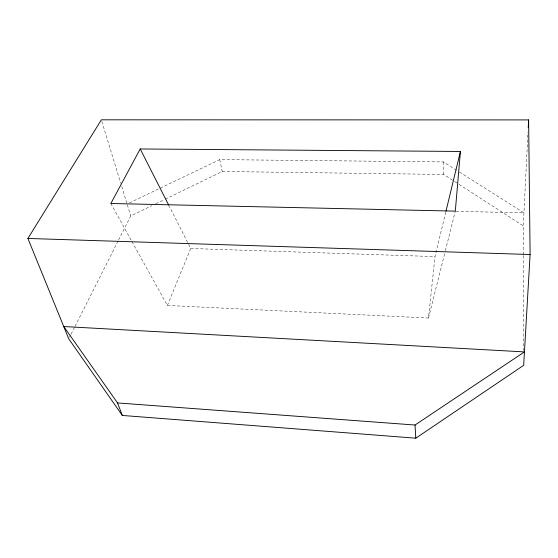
<?xml version="1.0" encoding="UTF-8"?>
<svg xmlns="http://www.w3.org/2000/svg" width="558" height="558" viewBox="0 0 558 558"><rect width="100%" height="100%" fill="white"/><g stroke="black" fill="none" stroke-linecap="round" stroke-linejoin="round"><path stroke-width="0.42" stroke-dasharray="2.79 2.09" d="M523.369 254.629L523.285 225.864L528.008 132.072M131.932 241.544L167.379 305.449L428.502 318.018L435.003 256.603L445.779 212.026M428.502 318.018L445.179 251.532M445.389 250.688L455.307 211.133M167.379 305.449L190.717 248.484L169.186 206.048M69.527 337.269L70.706 334.933M71.096 334.158L74.626 327.155M75.023 326.381L118.17 240.826M118.561 240.052L130.725 215.939L151.846 205.679M155.759 203.782L164.366 199.597M165.147 199.22L222.258 171.48L443.687 174.445L453.912 181.05M129.435 202.896L219.719 159.609L443.422 161.925L457.33 170.72M456.06 211.329L523.941 212.835L458.062 171.18M190.717 248.484L435.003 256.603M454.644 181.517L458.292 183.875M459.025 184.349L523.285 225.864M110.833 203.503L131.507 240.784M101.863 121.484L120.709 183.177M121.735 186.511L126.826 203.189M127.322 204.814L130.725 215.939M219.719 159.609L222.258 171.48M443.422 161.925L443.687 174.445M523.369 255.501L523.627 350.508"/><path stroke-width="0.84" d="M528.224 127.733L528.621 119.914L101.354 119.817L27.9 238.447L68.746 338.825L122.321 415.452L415.801 438.183L523.669 365.323L530.1 254.518L528.621 119.914M460.42 151.462L455.307 211.133L110.833 203.503L140.211 148.958L460.42 151.462L445.981 211.182M117.536 402.932L415.019 425.029L524.443 351.903L63.745 326.528L117.536 402.932L122.321 415.452M27.9 238.447L530.1 254.518M140.211 148.958L168.795 205.281M415.019 425.029L415.801 438.183"/></g></svg>
